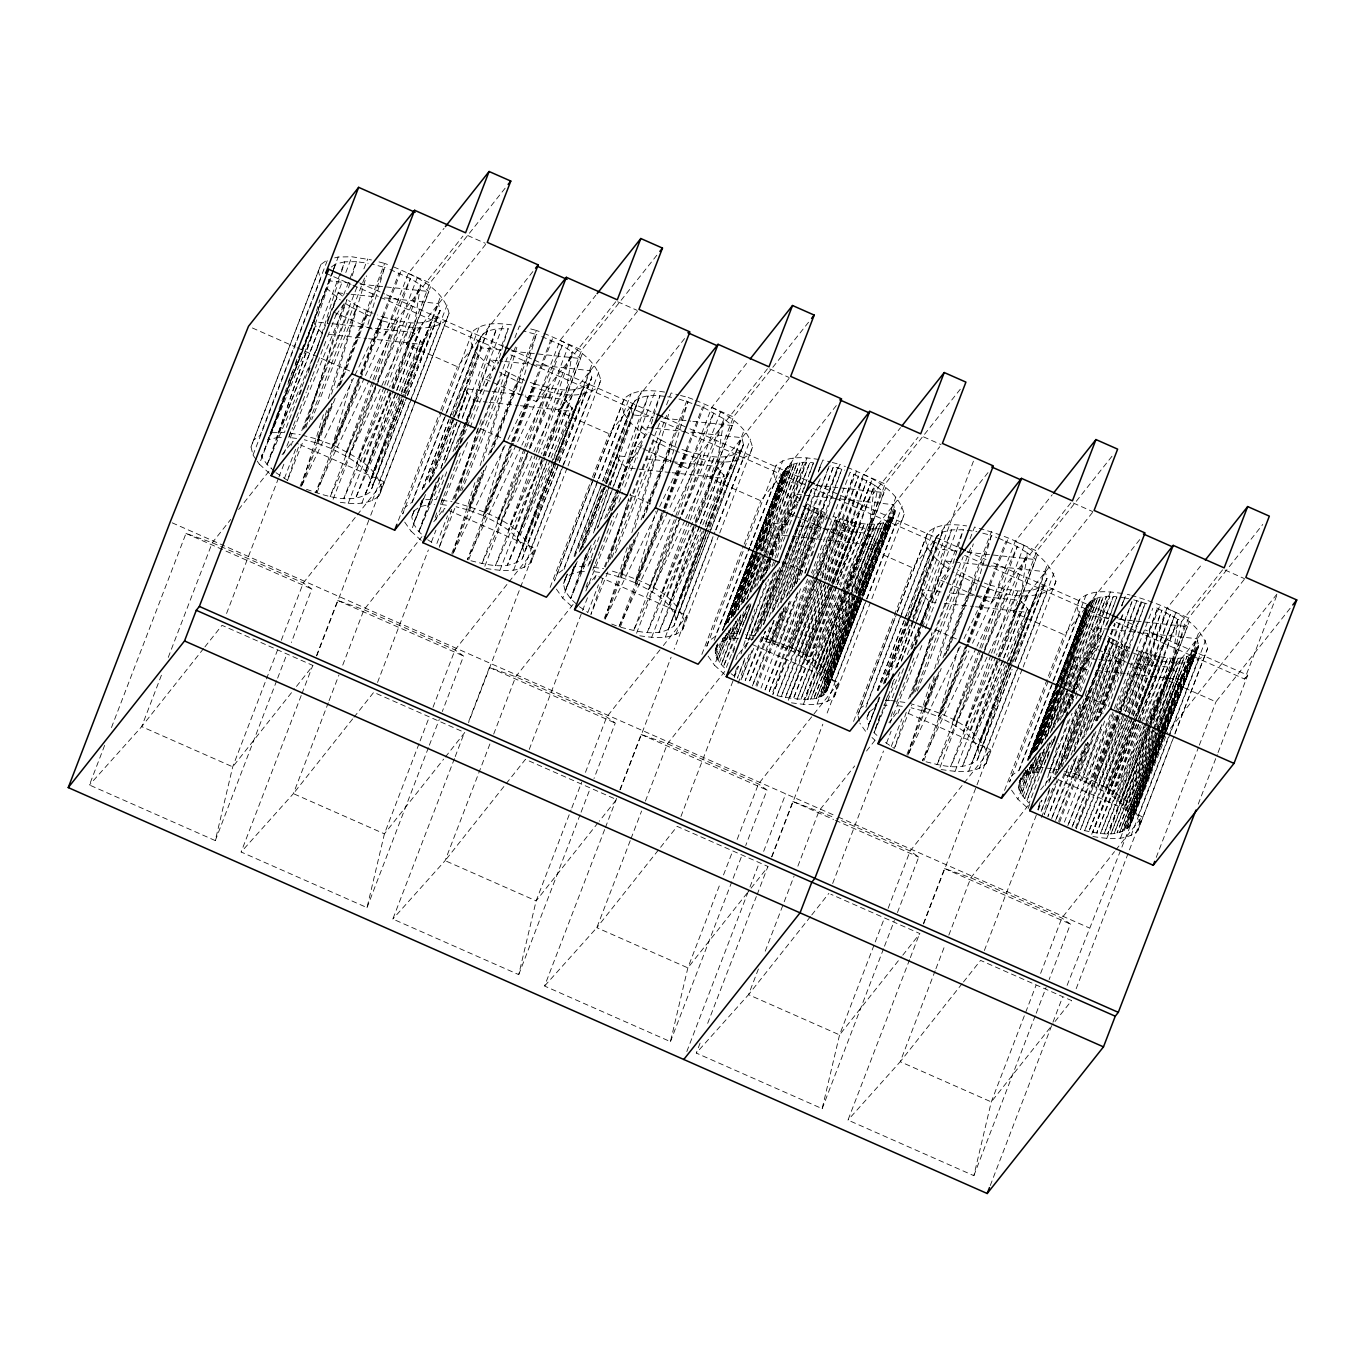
<?xml version="1.0" encoding="UTF-8"?>
<svg xmlns="http://www.w3.org/2000/svg" width="1365" height="1365" viewBox="0 0 1365 1365"><rect width="100%" height="100%" fill="white"/><g stroke="black" fill="none" stroke-linecap="round" stroke-linejoin="round"><path stroke-width="0.75" stroke-dasharray="5 3.75" d="M839.526 498.873L893.631 504.675C900.252 530.849 859.012 524.757 844.338 519.946L777.009 695.689C871.621 715.721 811.731 646.601 761.721 641.226L765.338 631.193M804.992 484.097L784.175 481.862C776.463 464.595 801.596 460.312 813.472 462.871L808.404 476.88M1108.414 618.123L1087.598 615.888C1079.886 598.621 1105.019 594.338 1116.894 596.897L1109.643 616.912M1142.949 632.899L1197.071 638.718L1198.538 646.583L1130.049 825.45C1118.345 838.98 1097.033 833.06 1081.831 830.074M850.685 592.564L819.529 671.119L868.396 533.442L874.538 485.121L850.139 472.256L811.475 572.942M1150.576 727.34L1171.818 667.468L1177.961 619.147L1153.562 606.282M390.015 269.485L410.456 278.579L420.574 284.876L413.254 332.395L393.854 388.735M541.734 336.507L562.175 345.601L572.293 351.897L564.974 399.416L545.556 455.756M678.951 399.041L702.497 406.958L723.996 418.919L716.676 466.421L697.276 522.761M998.685 538.237L1017.317 546.648L1027.436 552.944L1020.116 600.464L1000.716 656.787M847.307 589.185L868.396 533.442L877.985 487.578L874.538 485.121L835.738 583.23M1149.228 727.204L1171.818 667.468L1181.425 621.604L1177.961 619.147L1108.926 793.799C1118.669 800.931 1134.52 811.339 1130.049 825.45L1198.538 646.583L1165.198 733.329M715.601 648.204C713.622 656.531 720.242 663.765 725.702 669.157L751.108 603.961M104.627 745.375L89.425 784.994L215.295 840.601L232.715 766.84L277.487 650.167M301.204 695.519L241.144 852.016L367.014 907.623L384.418 833.844L419.345 742.884M454.443 758.582L392.847 919.037L518.717 974.627L536.138 900.866L571.048 809.906M604.644 829.545L544.567 986.042L670.437 1041.649L687.858 967.87L720.481 882.848M700.074 1043.15L696.287 1053.063L822.157 1108.67L839.56 1034.892L874.487 943.932M909.585 959.629L847.989 1120.085L973.859 1175.675L991.28 1101.913L1036.069 985.24M306.46 489.318C326.184 496.075 351.812 505.391 370.495 491.878L372.611 486.077C368.721 466.455 347.648 457.036 331.61 448.641L351.846 379.419M367.936 324.426L384.606 267.421L371.894 264.059M470.925 560.759C487.237 564.803 507.78 570.451 522.215 558.899L524.314 553.081C520.423 533.476 499.368 524.058 483.329 515.663L504.163 444.393M519.638 391.448L536.308 334.425L523.614 331.081M620.802 627.286C637.643 631.483 658.903 637.83 673.918 625.904L676.033 620.102C672.143 600.481 651.071 591.079 635.032 582.684L655.882 511.414M670.164 462.53L688.028 401.447L643.256 517.915M926.067 761.789C942.379 765.85 962.922 771.498 977.357 759.947L979.473 754.128C975.566 734.524 954.51 725.105 938.472 716.71L959.305 645.44M975.378 590.465L991.451 535.472L978.756 532.111M274.502 471.352L267.182 464.663L261.739 456.865L313.353 321.679L319.82 299.754M326.696 410.473L317.072 443.113L331.61 448.641L363.858 379.078M331.524 394.144L366.468 275.815M429.395 482.135L465.055 388.701L481.436 335.142L487.305 331.03L496.433 328.846L508.189 328.692L497.764 362.988M478.415 477.477L468.775 510.135L483.329 515.663L562.175 345.601L524.723 446.969M483.244 461.165L517.574 344.867M606.145 483.534L616.775 455.705L633.138 402.146C641.977 394.4 654.79 395.031 665.745 396.515M630.135 544.499L620.495 577.139L635.032 582.684L668.185 511.175M634.947 528.187L669.891 409.858M846.249 588.247L868.396 533.442L881.176 490.069L877.985 487.578M908.066 621.553L920.198 589.731L936.578 536.189L942.447 532.077L951.576 529.876L963.332 529.739L952.907 564.035M934.155 676.494L923.917 711.165L938.472 716.71L968.928 651.003M937.772 664.243L973.313 543.884M1118.037 800.555L1171.818 667.468L1184.598 624.095L1181.425 621.604M755.05 547.058L782.606 475.822L768.495 522.727L758.991 548.611M1027.845 760.237L1086.045 609.848L1071.917 656.753L1039.772 744.352M306.152 427.16L343.588 304.054M348.502 287.913L349.73 283.869M352.187 275.798L356.487 261.671L368.14 263.308M458.486 492.151L478.125 427.569M610.189 559.172L628.6 498.635M651.31 423.952L659.909 395.696L623.413 490.462M913.629 693.198L932.039 632.66M323.437 414.687L301.017 487.237L335.108 398.392M328.419 398.563L357.067 305.862L348.638 300.607M452.719 554.258L475.157 481.709M480.139 465.584L508.787 372.884L502.047 368.687M605.07 619.249L627.49 546.7M631.841 532.606L660.506 439.888L650.388 433.592M907.862 755.306L930.299 682.756M934.65 668.645L963.929 573.931L957.189 569.734M731.111 673.73L734.165 675.982L736.673 667.929M741.058 653.801L754.845 609.438M766.755 571.116L778.05 534.824L796.631 496.468L793.73 493.959L837.445 498.652M1040.096 801.955L1037.588 810.025L1041.478 800.214M1045.112 785.813L1058.284 743.464M1069.563 707.172L1073.317 695.075M1073.948 693.062L1081.472 668.85L1100.071 630.511L1097.153 627.985L1109.643 629.333M296.615 438.455L288.817 437.38L290.745 431.323M316.441 350.6L340.875 273.921M341.506 271.908L344.731 261.824L356.487 261.671L349.645 279.433M446.389 505.204L440.537 504.385L442.465 498.344M459.8 443.864L496.433 328.846L462.206 417.69M611.52 510.868L617.953 490.7M618.584 488.67L648.153 395.85L597.188 528.153M782.827 477.75L768.495 522.727L758.616 548.559M914.942 644.894L921.375 624.726M922.023 622.713L951.576 529.876L915.079 624.675M1086.25 611.776L1071.917 656.753L1037.008 748.208M275.969 472.682L287.503 480.395L298.73 446.236M304.685 428.149L346.949 299.566L282.419 456.951M439.223 547.399L451.764 509.23M455.074 499.18L481.487 418.816M602.818 578.248L590.943 614.421L608.125 571.27M608.107 562.175L630.562 493.874M906.258 712.291L894.365 748.447L884.469 741.843M912.195 694.205L932.022 633.923M333.555 270.082L277.044 437.568L267.932 439.837L292.366 371.945M334.237 268.052L335.602 264.025L344.731 261.824L277.044 437.568L282.93 437.465M436.237 482.391L428.747 504.589L419.652 506.842L413.834 511.022L411.735 516.84L413.459 523.887L418.884 531.685L426.221 538.373M441.014 468.263L457.343 419.823M458.026 417.809L487.305 331.03M435.162 517.557L437.21 511.517M460.329 443.062L465.772 426.972M466.455 424.959L474.611 400.798L491.451 376.842M586.592 553.439L580.466 571.594L571.355 573.863L565.554 578.043L563.438 583.845L565.161 590.891L570.604 598.689L577.924 605.378M609.063 486.844L593.4 533.254L609.353 487.442M609.745 484.831L639.025 398.051L606.333 482.988M587.564 582.565L585.517 588.605L596.027 575.45L687.056 615.666L674.156 649.279M612.049 510.083L618.84 489.95M619.522 487.936L642.011 426.938L685.725 431.63M735.871 659.636L737.919 653.596M763.769 577.105L770.56 556.971M771.242 554.958L778.05 534.824L799.822 498.976L796.631 496.468M896.822 667.28L912.485 620.87M913.168 618.857L942.447 532.077L908.237 620.973M890.987 716.591L893.034 710.551M915.471 644.109L920.914 628.002M921.597 625.989L945.45 560.981L989.147 565.656M1068.556 707.104L1072.634 695.024M1073.317 693.011L1081.472 668.85L1103.244 633.002L1100.071 630.511M398.341 393.222L365.445 471.232L393.154 390.748M550.061 460.244L517.164 538.237L544.874 457.753M701.764 527.248L668.867 605.258L696.594 524.774M783.339 479.763L768.495 522.727L730.667 618.618M1005.203 661.291L972.307 739.284L1000.016 658.8M1086.779 613.806L1059.564 688.062M318.745 343.553L267.182 464.663L315.605 325.604L313.353 321.679L329.989 323.471M443.011 475.02L418.884 531.685L436.186 482.016M441.032 468.11L467.325 392.608L465.055 388.701L490.035 391.38M595.55 540.096L570.604 598.689L586.523 552.996M610.036 485.462L619.028 459.63L616.775 455.705L637.591 457.94M876.961 735.394L874.044 732.732L880.954 712.854M896.873 667.161L911.393 625.443M912.093 623.464L922.467 593.656L920.198 589.731L941.014 591.966M384.384 297.826L438.489 303.627L440.042 310.606L422.809 344.492L372.611 486.077L406.702 397.351L370.495 491.878M556.135 463.349L524.314 553.081L558.421 464.356M556.852 461.37L574.529 411.513L591.762 377.61L590.209 370.649L536.087 364.847M706.439 534.363L676.033 620.102L743.481 444.632L741.929 437.67L687.806 431.852M709.271 526.378L726.231 478.535L743.481 444.632L673.918 625.904M991.229 565.895L1045.351 571.696L1046.904 578.658L1029.671 612.561L979.473 754.128L1012.045 669.345M1149.859 729.337L1122.951 805.162L1152.555 730.514M859.558 597.034L827.736 686.168L861.844 597.461M860.274 595.055L877.951 545.539L894.467 506.773M1161.581 735.035L1131.176 820.211L1163.765 735.428M1162.28 733.056L1181.373 679.582L1197.89 640.799M383.94 387.063L356.657 463.196L388.752 389.008M384.657 385.067L420.574 284.876L428.934 291.53L413.254 332.395L389.605 387.063M535.66 454.084L508.36 530.217L540.472 456.029M536.377 452.071L572.293 351.897L580.654 358.551L564.974 399.416L541.308 454.084M552.825 461.762L522.607 546.034L574.529 411.513L564.974 399.416L525.423 395.168M553.542 459.766L572.259 407.589L550.88 458.299M687.38 521.089L660.08 597.239L716.676 466.421L732.374 425.556L723.996 418.919L648.546 589.526L713.878 412.605L669.089 509.247M688.096 519.092L723.996 418.919M704.545 528.784L674.31 613.056L726.231 478.535L716.676 466.421L645.918 458.828M705.261 526.771L723.979 474.611L702.6 525.303M737.8 618.601L721.334 664.567L741.451 613.38M743.533 602.596L759.281 558.626M762.148 550.641L770.747 526.651L768.495 522.727L789.294 524.962M773.733 620.444L765.902 642.284L774.245 620.563M780.149 602.562L829.323 465.533L773.119 611.605M781.497 611.691L770.099 643.495L783.766 607.971M787.196 595.788L833.469 466.591L844.611 470.14M789.26 603.074L774.313 644.86L791 601.419M796.375 583.179L837.649 467.803L789.072 594.15M797.723 592.598L778.511 646.345L801.255 587.121M804.838 572.686L841.83 469.15L799.344 579.698M817.14 577.719L790.762 651.532L818.966 578.555M817.857 575.723L854.2 473.979L815.553 574.665M990.802 655.132L963.502 731.265L995.614 657.077M991.519 653.118L1027.436 552.944L1035.796 559.599L1020.116 600.464L996.45 655.115M1007.967 662.81L977.75 747.082L1009.81 664.004M1008.684 660.814L1027.401 608.636L1024.194 604.576L1020.116 600.464L949.34 592.871M1041.222 752.627L1024.757 798.593L1029.142 803.183L1049.156 751.825M1046.955 736.639L1074.17 660.677L1071.917 656.753L1096.897 659.432M1075.739 758.445L1069.324 776.31L1065.161 775.252L1068.761 765.219M1082.872 738.584L1132.745 599.559L1148.05 604.183M1085.636 743.737L1073.538 777.521L1069.324 776.31L1076.166 758.548M1091.335 727.835L1136.891 600.634L1084.51 736.827M1094.116 733.124L1077.736 778.886L1073.538 777.521L1086.438 743.976M1099.798 717.222L1141.072 601.829L1094.03 724.235M1101.862 724.627L1081.933 780.37L1108.926 793.799L1136.09 720.191M1108.261 706.712L1145.269 603.193L1102.784 713.741M1119.146 715.738L1094.184 785.575L1120.87 716.54M1119.846 713.741L1157.639 608.005L1090.174 783.732M295.232 363.96L297.382 357.971M421.802 500.853L419.652 506.842L422.689 498.942M428.985 480.889L451.969 417.007M452.685 415.011L481.436 335.142L422.195 489.267M574.238 565.878L571.355 573.863L574.409 565.963M579.272 551.904L603.688 484.012M604.405 482.016L633.138 402.146L602.784 481.094M763.393 624.266L811.8 489.933M818.318 471.898L821.201 463.878L818.164 471.778M771.822 613.124L820.177 478.671M821.235 579.698L794.652 653.477L823.01 580.586M821.952 577.702L858.585 475.993L819.717 576.593M879.845 697.498L868.601 724.917L866.877 717.888L868.976 712.069L874.794 707.889L876.228 703.896M883.411 683.933L907.111 618.038M907.827 616.042L936.578 536.189L876.586 692.277M1066.816 758.309L1115.239 623.976M1073.811 751.177L1123.6 612.697M1124.658 713.724L1098.091 787.503L1124.897 718.553M1125.391 711.728L1162.024 610.036L1121.62 714.56M773.58 572.942L749.624 638.974L745.819 638.564L766.175 582.582M799.685 500.887L803.32 490.888M804.036 488.875L805.486 484.882M779.637 567.448L755.016 635.561L811.322 489.54M1076.268 708.964L1053.063 773.017L1049.241 772.59L1068.88 718.604M1106.742 624.914L1108.926 618.908M1058.455 769.587L1087.41 689.462M256.159 459.613L253.003 455.091L251.006 446.918L320.912 264.469L327.651 259.606L260.186 435.333L253.463 440.178M251.006 446.918L320.912 264.469M340.277 502.303C353.313 504.129 368.738 505.152 379.163 495.7L449.068 313.25C442.977 287.486 414.295 275.662 392.13 266.277M416.308 398.955L449.068 313.25M511.5 324.87C498.481 323.044 483.056 322.038 472.631 331.473L470.174 338.213C472.017 352.289 484.268 361.827 495.376 369.198M486.059 568.505C500.836 570.655 518.717 573.522 530.883 562.721L533.323 555.982C523.392 523.017 483.756 510.817 453.845 502.183M543.85 333.282C566.014 342.683 594.696 354.49 600.788 380.255L598.331 386.995C578.351 401.958 550.539 392.625 528.972 385.903M593.263 479.439L554.429 580.944L624.334 398.495C635.919 388.138 652.982 390.339 667.178 392.438M639.758 635.783C653.954 637.882 671.017 640.083 682.585 629.743L685.042 623.003C675.743 591.25 638.001 578.896 609.319 570.195M695.57 400.303C717.734 409.688 746.416 421.512 752.49 447.276L750.05 454.016C728.125 469.816 698.146 458.759 675.061 450.774M706.763 646.276L708.606 641.226L715.328 636.38L749.436 547.536M818.898 459.459C804.702 457.36 787.639 455.159 776.054 465.499L773.597 472.239C775.457 486.315 787.707 495.853 798.798 503.241M762.182 578.385L770.116 556.613M770.833 554.617L778.05 534.824L795.71 511.448M771.993 566.577L809.803 462.616L774.074 555.401M825.211 581.763L798.423 655.507L826.917 582.701M825.927 579.784L862.851 478.142L823.778 578.606M827.48 684.223L859.199 597.051M859.933 595.072L877.951 545.539L894.996 508.787M791.461 702.804C805.657 704.903 822.72 707.104 834.305 696.747L836.762 690.007C827.463 658.271 789.721 645.918 761.039 637.216M847.273 467.325C869.437 476.709 898.119 488.534 904.21 514.298L901.753 521.038C879.828 536.82 849.849 525.764 826.781 517.796M859.37 721.112L857.868 714.987L896.686 613.465M897.266 612.305L927.773 532.521C938.199 523.085 953.623 524.092 966.642 525.917M941.202 769.536C955.978 771.686 973.859 774.569 986.025 763.769L988.465 757.029C978.534 724.064 938.898 711.865 908.988 703.231M970.02 538.868L974.559 527.027C1005.049 535.66 1045.658 547.723 1055.93 581.302L1053.473 588.042C1022.59 607.374 980.667 587.206 952.19 571.372M1122.32 593.485C1108.124 591.386 1091.062 589.185 1079.476 599.542L1077.036 606.282C1078.879 620.358 1091.13 629.896 1102.237 637.267M1065.604 712.411L1072.105 694.597M1072.822 692.618L1081.472 668.85L1099.132 645.474M1076.149 698.607L1078.333 692.618M1079.067 690.622L1113.243 596.642L1070.655 707.207M1128.633 715.806L1101.862 789.533L1128.804 720.669M1129.367 713.81L1166.273 612.168L1125.664 716.591M1130.902 818.249L1161.188 735.053M1161.905 733.056L1181.373 679.582L1198.419 642.813M1092.921 836.557C1107.698 838.707 1125.579 841.591 1137.727 830.79L1172.023 741.127M1174.873 734.046L1207.633 648.324C1198.351 616.571 1160.608 604.234 1131.926 595.515M745.205 620.29L751.057 604.32M759.844 580.364L768.614 556.425M769.348 554.429L802.995 462.616L755.084 587.001M766.209 572.396L806.306 462.53L770.577 555.316M829.016 583.93L802.04 657.606L830.654 584.903M829.749 581.934L866.946 480.378L827.685 580.739M1047.177 758.309L1049.378 752.32M1052.296 744.335L1054.497 738.346M1062.533 716.386L1072.037 690.451M1072.771 688.455L1106.418 596.642L1069.904 691.424M1068.897 708.418L1073.282 696.44M1076.2 688.455L1109.745 596.556L1065.229 711.779M1132.455 717.956L1105.479 791.632L1174.275 616.741L1136.823 718.212M1133.189 715.977L1170.368 614.421L1129.572 718.707M729.029 630.221L718.058 660.08L730.463 628.685M734.882 614.301L756.074 556.562L734.165 613.858M747.047 606.435L735.308 638.342L726.607 639.656L720.157 642.454M753.651 588.486L799.873 462.871L749.675 593.195M1033.186 762.267L1021.498 794.106L1024.757 798.593L1044.106 749.385M1036.223 756.824L1021.498 794.106C1012.062 782.145 1026.855 770.781 1038.731 772.368L1049.736 742.458M1057.073 722.529L1069.546 688.625M1070.279 686.629L1103.295 596.897L1066.782 691.68M372.27 381.944L345.106 455.5L376.842 383.77M373.003 379.965L410.456 278.579L364.762 377.149M523.989 448.966L496.826 522.522L528.562 450.774M741.007 614.711L732.186 638.615L741.297 614.915M746.894 598.774L763.103 554.941M763.837 552.944L796.955 463.298L762.728 552.16M979.132 650.013L951.968 723.569L983.704 651.822M979.865 648.017L1017.317 546.648L972.511 643.273M1044.447 748.737L1035.608 772.641L1044.737 748.941M1050.333 732.8L1065.058 692.959M1067.993 684.991L1100.395 597.324L1046.392 737.544M735.923 621.143L729.268 639.059L736.11 621.28M742.577 603.228L761.039 553.456M761.772 551.46L794.276 463.878L760.817 550.778M743.908 611.605L723.382 666.854L749.487 603.791M751.228 591.881L765.151 554.378M765.884 552.415L773.955 530.712L770.747 526.651L761.448 550.197M836.83 586.472L808.745 661.991L868.396 533.442L884.076 492.577L881.176 490.069M837.581 584.476L874.538 485.121M1040.096 753.173L1032.708 773.085L1040.301 753.343M1045.266 739.25L1064.461 687.482M1065.212 685.503L1097.716 597.904L1062.738 688.762M1048.064 743.669L1026.804 800.88L1052.108 739.796M1053.934 727.869L1077.377 664.738L1074.17 660.677L1064.888 684.223M1138.785 724.474L1112.168 796.017L1144.228 726.948M1139.519 722.495L1177.961 619.147M731.06 627.729L726.607 639.656L731.162 627.815M737.731 609.831L759.23 552.143M759.964 550.163L791.854 464.629L759.162 549.566M744.812 658.339L737.407 678.2L745.222 658.613M751.484 640.458L778.118 568.966M855.787 594.952L824.835 677.893L857.339 596.897M856.52 592.973L875.682 541.615L868.396 533.442L822.6 528.528M826.917 682.176L858.721 597.034M859.455 595.055L877.951 545.539L895.201 510.715L862.578 596.386M1034.482 761.755L1030.029 773.699L1036.12 757.882M1041.154 743.857L1062.652 686.168M1063.403 684.189L1095.276 598.655L1061.066 687.55M1049.719 788.407L1040.847 812.243L1050.214 788.731M1054.906 774.501L1082.291 700.996M1159.226 728.978L1128.275 811.919L1181.373 679.582L1198.624 644.741L1131.107 822.054L1164.447 735.308M1159.96 726.999L1179.121 675.658L1171.818 667.468L1132.285 663.236M1130.339 816.219L1160.659 735.018M1161.41 733.039L1181.373 679.582L1179.121 675.658L1156.496 730.736M733.124 616.588L757.677 550.999M758.428 549.02L789.687 465.55L757.763 548.508M751.996 650.61L740.854 680.367L755.016 645.133M760.168 628.804L806.971 503.821L827.668 514.281L825.398 520.219M1038.782 744.659L1093.109 599.576L1059.667 686.493M1056.92 780.678L1044.293 814.41L1058.455 779.159M1062.124 766.789L1110.393 637.847L1107.936 636.261M1155.251 726.726L1125.016 807.449L1155.694 732.698M1156.001 724.747L1175.913 671.597L1153.323 728.552M723.535 637.387L722.034 641.362L723.552 637.404M730.992 617.526L787.793 466.608L755.869 549.583M719.56 662.315L734.609 622.406M741.383 604.456L760.953 552.586M761.721 550.59L770.747 526.651M761.636 636.909L745.222 680.487L765.065 631.62M769.092 617.099L810.878 506.159L763.666 623.6M1034.431 751.569L1057.585 690.007M1060.588 682.056L1091.215 600.634L1058.54 685.588M1022.982 796.341L1038.031 756.432M1044.822 738.482L1074.17 660.677M1064.325 772.914L1047.91 816.509L1066.918 769.57M1071.03 755.084L1114.301 640.185L1110.393 637.847L1055.691 775.013M726.095 623.856L753.975 550.47M754.726 548.491L784.858 469.168L754.487 548.218M727.664 622.611L753.173 555.128M756.176 547.194L786.172 467.82L755.783 546.853M769.979 627.115L748.993 682.517L773.767 621.945M777.487 607.34L814.956 508.394L773.784 610.104M817.191 668.833L846.556 591.182M1029.534 757.882L1057.397 684.513M1058.148 682.517L1088.28 603.193L1056.391 686.203M1031.838 754.64L1089.611 601.846L1029.585 757.95M1051.681 818.539L1074.17 759.179M1080.909 741.366L1118.396 642.42L1114.301 640.185L1065.536 761.551M1120.631 802.859L1148.477 729.2M422.553 500.017L413.459 523.887L425.505 494.488M574.273 567.038L565.161 590.891L577.224 561.51M581.098 549.139L605.395 485.531M724.832 625.238L783.834 470.652L754.231 547.74M716.881 657.913L725.992 634.06M732.817 616.161L755.579 556.528M780.029 613.312L752.149 686.441L784.261 608.295M786.052 597.495L819.222 510.544L781.736 602.409M827.685 688.028L861.827 598.382M868.601 724.917L879.214 697.088M884.537 683.183L907.298 623.532M1057.005 683.95L1028.255 759.264L1055.623 688.182M1057.756 681.971L1087.257 604.678L1028.05 758.855L1056.92 683.541M1020.303 791.939L1029.415 768.086M1055.572 820.467L1082.701 749.317M1090.243 729.558L1122.644 644.57L1118.396 642.42L1075.62 748.054M267.182 464.663L318.813 329.665L315.605 325.604L261.739 456.865L260.869 453.334M360.224 376.262L315.554 492.782L369.233 380.084M360.974 374.3L382.934 317.021C400.286 321.372 422.092 328.351 437.807 316.322L440.042 310.606L407.555 395.219M374.01 382.081L330.159 496.621L411.053 322.771L343.809 498.515L392.42 390.271M374.761 380.118L397.454 320.86L370.154 378.173M401.702 399.365L364.694 496.058L405.678 395.321M404.74 391.465L431.937 320.417L355.583 498.327L422.809 322.618L393.291 388.342M414.005 510.902L411.735 516.84L414.158 511.005M422.331 489.148L448.863 419.959M449.631 417.98L479.183 340.858L480.753 347.836L501.552 350.054M418.884 531.685L439.393 478.074M446.236 460.21L461.421 420.505M462.172 418.509L470.533 396.669L467.325 392.608L457.667 416.12M511.926 443.284L467.274 559.786L520.952 447.089M512.694 441.304L534.636 384.043C551.989 388.394 573.795 395.372 589.526 383.343L591.762 377.61L559.275 462.24M525.73 449.102L481.862 563.643L533.101 453.538M526.481 447.123L549.157 387.882L521.857 445.178M537.827 454.954L495.512 565.519L544.14 457.292M538.578 452.975L562.755 389.793L534.005 451.61M545.812 464.663L507.302 565.332L583.64 387.438L555.692 460.449M548.832 456.763L574.511 389.639L545.01 455.364M554.941 462.428L516.397 563.08L554.975 468.263M522.215 558.899L558.507 464.305M566.475 575.945L563.438 583.845L567.482 574.136M574.051 556.169L602.101 483.005L573.914 556.272M602.852 481.043L630.903 407.879L632.456 414.841L653.272 417.076M570.604 598.689L591.113 545.096M597.938 527.214L613.124 487.51M613.892 485.531L622.235 463.69L619.028 459.63L582.855 547.792M611.708 624.044L618.976 626.808L663.646 510.305M664.397 508.326L686.356 451.064C703.709 455.415 725.515 462.377 741.246 450.348L743.481 444.632M689.547 521.959L647.232 632.541L695.843 524.296M690.298 519.997L714.475 456.814L685.708 518.615M699.801 525.747L659.005 632.353L703.487 528.733M700.552 523.768L726.231 456.661L696.713 522.368M723.877 626.757L753.497 549.515L722.426 630.408L753.719 549.225M754.248 547.536L783.118 472.256M753.889 549.122L722.802 630.186L754.282 549.037M754.657 547.143L782.708 473.996L754.487 547.229M717.444 645.867L715.175 651.805L717.598 645.935M725.771 624.129L752.303 554.924M755.323 547.007L782.606 475.822M761.005 688.045L798.133 591.301M804.941 573.522L807.227 567.601M811.765 555.76L814.035 549.822M818.591 537.981L820.86 532.06M807.568 579.084L764.4 691.628L811.851 576.115M811.748 580.569L768.597 693.13L840.158 518.734L844.338 519.946L821.03 576.815M812.499 578.589L835.977 517.386L840.158 518.734L818.215 575.996M817.464 577.975L772.812 694.478L820.229 578.777M825.04 582.224L781.172 696.764L827.719 582.821M825.808 580.244L848.501 521.003L824.392 579.886M829.152 583.128L785.302 697.669L830.961 585.585M829.903 581.149L852.596 521.908L828.521 580.842M836.353 586.438L793.27 698.999L836.387 592.615M837.103 584.459L860.53 523.256L835.738 584.271M839.407 588.827L797.092 699.409L841.71 588.997M840.158 586.865L864.335 523.665L839.577 584.749M845.822 591.147L804.275 699.733L874.829 523.921L807.602 699.631L850.276 592.871M846.573 589.168L871.501 524.006L800.76 699.665L868.004 523.921L842.512 587.018M853.671 594.304L813.625 698.931L883.53 522.659L856.333 593.707M854.422 592.342L880.852 523.239L810.725 699.358L877.951 523.665L851.077 590.891M855.582 595.686L816.304 698.317L854.644 601.197M857.254 596.897L818.727 697.549L888.12 521.003L820.877 696.611L859.728 597.358M859.029 600.822L822.754 695.536L891.635 518.717L862.151 595.652M859.779 598.86L890.014 519.929L860.496 595.379M861.383 597.631L824.341 694.29L859.796 602.852M861.946 598.245L825.637 692.925L862.492 597.443M862.697 596.266L892.949 517.369L862.885 594.901M862.356 598.177L826.627 691.407L862.578 597.87M863.107 596.181L895.099 512.54L863.345 595.874M869.147 711.95L866.877 717.888L869.3 712.052M877.49 690.195L904.005 620.99M904.773 619.028L934.325 541.905L935.895 548.866L956.711 551.102M875.562 728.756L894.536 679.122M901.378 661.257L925.675 597.716L922.467 593.656L912.81 617.168M967.068 644.331L922.416 760.834L976.094 648.136M967.836 642.352L989.779 585.09C1007.131 589.441 1028.937 596.42 1044.669 584.391L1046.904 578.658L1015.168 661.308M980.872 650.15L937.004 764.673L1017.898 590.84L993.72 654.023M981.623 648.17L1004.299 588.929L976.999 646.225M992.969 656.002L950.654 766.567L999.282 658.339M1003.224 659.773L962.444 766.379L1038.782 588.486L1010.834 661.496M1003.975 657.811L1029.654 590.687L1000.153 656.394M1010.083 663.475L971.539 764.11L1012.523 663.39M977.357 759.947L1012.13 669.294M1057.687 681.562L1086.54 606.299M1027.743 760.254L1086.13 608.022L1028.169 758.479M1021.634 777.931L1018.597 785.831L1024.245 772.146M1028.442 760.134L1086.045 609.848M1064.427 822.071L1101.555 725.327M1120.494 675.965L1122.764 670.044M1127.319 658.186L1129.589 652.265M1067.822 825.671L1110.991 713.11M1072.02 827.156L1115.171 714.595M1115.939 712.632L1139.4 651.412C1157.23 655.968 1184.837 666.035 1198.129 648.307M1122.798 719.133L1080.432 829.732L1151.924 655.029L1127.712 718.229M1125.835 711.233L1147.777 653.971L1124.453 710.841M1126.961 720.208L1084.612 830.79L1131.141 716.847M1134.332 723.842L1092.768 832.445L1138.359 720.259M1135.1 721.863L1160.045 656.702L1136.004 715.687M1138.274 724.423L1096.709 833.025L1167.757 657.708L1142.078 724.832M1139.024 722.443L1163.97 657.282L1139.161 718.297M1141.328 726.811L1100.514 833.435L1145.133 723.023M1146.498 723.109L1104.2 833.691L1147.914 725.139M1147.248 721.147L1171.426 657.964L1145.935 721.061M1149.245 725.173L1107.698 833.759L1151.309 725.122M1150.013 723.194L1174.924 658.049L1148.699 723.177M1150.303 731.009L1111.025 833.657L1153.715 726.897M1153.323 723.109L1178.251 657.964L1152.094 723.143M1153.425 730.736L1114.164 833.401L1155.916 728.518M1154.193 728.774L1181.373 657.708L1154.5 724.917M1155.575 732.288L1117.065 832.957L1158.68 727.989M1156.343 730.309L1184.274 657.282L1156.701 726.538M1157.503 733.67L1119.727 832.343L1189.393 655.934L1122.149 831.575L1161.922 730.412M1158.254 731.691L1186.953 656.684L1159.465 726.009M1160.574 735.923L1124.299 830.654L1163.151 731.384M1163.594 728.04L1191.56 655.029L1162.707 728.415M1163.304 735.616L1127.763 828.333L1196.388 651.395L1164.618 734.251M1164.055 733.636L1195.057 652.743L1164.874 730.224M1163.867 736.213L1129.06 826.951L1165.915 731.469M111.469 727.562L185.998 533.425L212.275 542.724L303.303 582.94L311.868 589.015L291.342 642.505M161.411 675.214L141.687 726.624L89.425 784.994M168.253 657.418L212.275 542.724L230.702 519.485M253.003 455.091L320.451 279.364L318.454 271.191M267.932 439.837L331.797 273.904M332.548 271.925L335.602 264.025L329.716 268.12M332.906 270.816L270.748 432.705L284.415 432.483L342.769 280.456M333.657 268.837L338.213 256.995L351.863 256.774L371.468 259.947M269.519 473.45L259.316 464.134L326.764 288.424L340.312 299.959M345.806 272.556L351.863 256.774M328.88 318.216L338.588 292.912L348.996 294.038M299.822 394.468L302.109 388.547M308.166 372.747L310.435 366.827M327.122 323.386L329.392 317.465M333.179 307.603L336.967 297.724M288.817 437.38L292.622 427.501M293.373 425.539L306.306 391.977M307.057 389.998L311.63 378.156M312.38 376.177L316.953 364.336M317.704 362.356L326.832 338.674M327.583 336.694L330.637 328.794M331.388 326.815L336.711 312.995M343.553 295.232L348.877 281.412M226.573 613.448L278.187 478.996M278.938 477.016L284.244 463.179M291.086 445.382L292.605 441.424L298.406 443.983M301.767 430.726L357.101 286.599M363.909 268.837L367.714 258.958M284.415 478.432L295.778 448.812M303.371 429.071L350.344 306.664L341.984 301.068M309.309 421.495L364.762 277.402M302.143 435.179L317.192 439.138L330.074 405.576M336.899 387.814L384.64 263.411L390.271 265.561M300.078 486.384L331.917 403.46M338.725 385.681L366.008 314.598L350.344 306.664M332.241 403.631L317.072 443.113L304.293 439.752M339.066 385.868L384.606 267.421L388.223 268.803M340.414 384.572L368.465 311.51L357.067 305.862L311.732 419.601M331.61 448.641L359.66 375.597M360.411 373.618L399.058 272.932M381.62 488.977C377.098 466.216 352.665 455.296 334.067 445.57L360.582 376.467M361.35 374.488L401.515 269.843M316.953 492.799L382.882 321.031C403.033 326.03 428.508 334.237 446.611 319.99M367.816 327.173L384.794 334.664L408.323 273.375L444.069 228.279M349.713 453.504L417.178 277.795M333.128 499.232L399.826 325.484M281.292 640.287L303.303 582.94L355.975 516.516M215.295 840.601L276.89 680.145M277.641 678.166L286.769 654.398M532.879 271.55L457.394 366.741L406.463 344.236L429.992 282.947L505.477 187.756M363.107 462.445L391.141 389.383M391.909 387.421L430.555 286.718M348.212 503.395L391.397 390.868M392.165 388.888L415.66 327.685M365.445 471.232L395.969 391.994M396.737 389.998L417.349 336.524L413.254 332.395L332.07 323.693M373.31 471.744L402.863 394.741M403.613 392.779L440.759 296.034M361.862 503.173L403.545 394.587M404.313 392.608L438.489 303.627M407.47 395.372L440.042 310.606M379.624 480.804L447.072 305.078M372.423 500.563L439.888 324.836M301.972 693.539L312.619 665.813M316.424 655.9L337.701 600.429L363.977 609.745L455.006 649.962L463.588 656.036L442.294 711.506M316.834 655.644L369.966 517.233M370.734 515.253L383.633 481.64L300.351 444.854M379.163 495.7L415.54 400.935M328.317 702.685L293.39 793.645L241.144 852.016M329.067 700.706L338.929 674.993M342.734 665.113L363.977 609.745L421.922 536.667M398.426 520.355L440.008 412.042M440.759 410.063L457.394 366.741M441.543 412.418L402.726 513.94L405.166 507.2L411.906 502.354L479.354 326.627M442.124 411.274L472.631 331.473M412.298 502.354L472.171 346.386M429.293 481.947L489.916 324M421.222 540.455L411.036 531.156L423.918 497.594M430.743 479.815L478.484 355.429M439.393 476.931L428.747 504.589L434.633 504.487M444.717 463.11L459.169 425.59M446.747 471.863L436.135 499.505L422.468 499.726M455.074 450.143L465.687 422.502M466.455 420.522L503.583 323.778M456.848 447.669L490.308 359.933L502.798 361.264M461.387 442.209L466.676 428.422M467.427 426.46L485.565 379.18L498.822 362.493M440.537 504.385L449.648 480.702M450.416 478.723L454.972 466.881M455.739 464.902L460.295 453.061M470.174 427.399L508.189 328.692M377.525 682.449L428.371 549.958M431.408 542.059L435.964 530.183M442.789 512.387L444.307 508.445L535.336 548.645L468.553 722.648M452.719 499.726L507.302 357.562M514.878 337.82L519.417 325.979L523.187 326.969M436.885 543.475L447.498 515.833M454.323 498.054L502.064 373.669L497.048 370.325M460.261 490.496L515.714 346.386M468.895 506.159L481.777 472.597M488.602 454.818L536.36 330.432L541.973 332.582M451.798 553.388L483.62 470.464M490.445 452.702L517.727 381.62L502.064 373.669M483.961 470.652L468.775 510.135L456.012 506.756M490.786 452.873L536.308 334.425L539.926 335.807M453.487 552.279L486.827 465.414M493.652 447.635L520.184 378.532L508.787 372.884L461.882 490.53M483.329 515.663L550.778 339.936M485.769 512.575L512.302 443.471M513.052 441.492L553.217 336.865M468.673 559.821L513.376 443.335M514.144 441.356L534.602 388.035M493.123 382.524L536.496 401.685L560.042 340.38L595.788 295.301M501.433 520.526L568.881 344.799M484.831 566.253L527.282 455.688M530.32 447.788L551.528 392.506M420.096 740.905L429.207 717.188M432.995 707.292L455.006 649.962L507.695 583.52M367.014 907.623L428.61 747.167M429.361 745.188L439.257 719.423M684.599 338.554L609.114 433.763L558.183 411.257L581.712 349.969L657.196 254.76M514.827 529.449L582.275 353.74M499.914 570.416L567.379 394.69M517.164 538.237L547.689 458.998M548.457 457.019L569.051 403.528M525.013 538.765L554.582 461.762M555.333 459.783L592.478 363.039M513.581 570.195L590.209 370.649M559.172 462.394L591.762 377.61M531.326 547.809L598.791 372.099M524.143 567.567L562.789 466.881M563.557 464.902L591.591 391.857M455.21 756.602L464.322 732.817M468.895 720.942L489.421 667.451L515.697 676.767L606.725 716.966L615.291 723.058L593.997 778.511M530.883 562.721L567.431 467.137M568.011 465.977L600.788 380.255M489.899 743.993L445.109 860.65L392.847 919.037M493.686 734.097L515.697 676.767L573.641 603.688M550.146 587.377L591.728 479.047M592.478 477.085L609.114 433.763M594.031 477.46L624.334 398.495M597.734 480.514L563.626 569.359L556.886 574.204M598.484 478.535L631.074 393.649M564.018 569.376L598.109 480.531M598.877 478.552L623.89 413.407L621.894 405.234M565.554 578.043L567.072 574.085M580.483 550.163L605.565 484.967M580.995 548.969L605.258 485.786M606.009 483.807L641.635 391.021M571.491 606.145L562.738 598.177L577.139 560.657M582.446 546.836L605.941 485.633M606.708 483.654L630.203 422.45L623.89 413.407M589.595 547.911L580.466 571.594L584.391 571.543M599.218 536.906L587.837 566.509L574.187 566.748M606.794 517.164L617.407 489.523M618.157 487.544L655.302 390.8M589.612 564.035L591.898 558.114M609.319 512.711L616.144 494.932M619.181 487.032L640.39 431.75L630.203 422.45M613.858 507.251L618.379 495.444M619.147 493.465L637.284 446.201L647.88 432.841M594.526 565.485L592.239 571.406L600.054 572.481M595.277 563.506L599.849 551.665M600.6 549.686L613.533 516.124M618.857 502.303L622.662 492.441M529.228 749.453L587.684 597.205M594.509 579.408L596.027 575.45M604.439 566.731L659.773 422.604M666.581 404.842L671.136 392.983L678.661 394.963M587.837 612.458L598.45 584.817M605.275 567.055L653.784 440.69L648.767 437.346M611.981 557.5L666.666 415.37M620.614 573.163L633.496 539.602M641.072 519.86L688.062 397.454L693.693 399.587M604.268 618.43L635.339 537.486M642.915 517.745L669.447 448.641L653.784 440.69M635.663 537.656L620.495 577.139L605.889 573.3M638.547 532.418L605.19 619.3L658.749 508.428M646.123 512.677L671.887 445.553L660.506 439.888L615.171 553.627M635.032 582.684L663.083 509.623M663.834 507.661L702.497 406.958M637.489 579.596L664.021 510.493M664.772 508.514L704.937 403.869M620.375 626.825L665.096 510.339M665.847 508.36L686.322 455.057M642.949 448.71L688.216 468.707L711.745 407.401L748.822 360.633M653.153 587.547L680.435 516.465M681.186 514.486L720.601 411.821M636.551 633.258L679.002 522.693M682.022 514.81L703.248 459.527M571.816 807.926L581.678 782.213M585.466 772.334L606.725 716.966L662.042 647.215M518.717 974.627L580.313 814.171M581.081 812.192L590.209 788.424M836.318 405.576L760.817 500.767L709.885 478.279L733.414 416.973L808.916 321.782M666.529 596.471L694.58 523.426M695.331 521.447L733.995 420.744M651.634 637.438L719.082 461.711M668.867 605.258L699.392 526.02M700.16 524.041L720.771 470.55M676.733 605.787L706.285 528.784M707.053 526.805L744.181 430.06M665.301 637.216L706.985 528.613M707.735 526.651L741.929 437.67M683.046 614.83L714.885 531.906M715.635 529.927L750.494 439.103M675.863 634.589L712.991 537.844M716.028 529.944L743.311 458.862M605.395 827.565L616.809 797.86M619.846 789.925L641.14 734.472L667.417 743.771L758.445 783.988L767.011 790.062L745.717 845.532M620.256 789.67L671.119 657.179M682.585 629.743L718.963 534.961M719.73 532.998L752.49 447.276M630.221 840.669L596.829 927.671L544.567 986.042M630.971 838.69L641.601 810.998M645.406 801.119L667.417 743.771L725.361 670.71M701.866 654.381L743.43 546.068M744.198 544.106L760.817 500.767M706.899 645.986L776.054 465.499M750.204 545.556L782.793 460.653M714.202 640.339L749.829 547.553M750.596 545.573L775.593 480.412M724.866 625.289L753.719 550.197M726.163 623.924L752.746 554.753M727.75 622.696L755.118 551.562M731.162 617.663L756.995 550.487M732.715 615.99L757.729 550.829M758.479 548.849L793.355 458.026M724.661 674.498L714.458 665.182L725.822 635.561M759.179 548.696L781.906 489.472M734.063 614.745L758.394 551.545M738.004 610.036L760.066 552.757M743.72 601.538L761.977 554.139M748.225 604.78L735.308 638.342L738.636 638.24M750.921 603.91L739.557 633.531L725.89 633.752M760.015 580.227L767.608 560.486M768.359 558.507L807.005 457.804M732.988 652.777L735.274 646.856M761.448 579.016L769.809 557.295M765.56 574.273L789.004 513.223L798.269 501.518M768.751 569.222L771.037 563.301M745.819 638.564L768.614 579.34M773.938 565.519L776.224 559.599M776.975 557.62L813.472 462.871M680.947 816.475L738.636 666.205M746.228 646.43L747.747 642.471L838.775 682.671L825.876 716.301M775.474 571.867L749.624 638.974L753.565 639.571M811.475 489.625L755.391 635.732L745.495 634.35M818.3 471.846L822.856 460.005L830.381 461.984M738.038 683.421L750.17 651.839M757.746 632.08L805.504 507.695L800.47 504.35M763.683 624.522L819.136 480.412M761.721 641.226L765.526 631.347M781.087 602.801L833.469 466.591L830.705 465.892M772.334 640.185L785.216 606.623M791.273 590.823L839.782 464.458L845.413 466.608M755.971 685.452L786.291 606.47M793.867 586.728L821.15 515.646L805.504 507.695M756.91 686.305L789.499 601.419M796.324 583.64L823.607 512.558L792.297 588.759M782.657 647.966L808.438 580.842M786.752 649.689L814.803 576.644M789.209 646.601L856.657 470.891M772.846 691.867L838.025 522.078M822.958 528.221L839.936 535.711L863.465 474.423L900.542 427.654M804.855 654.552L831.387 585.448M832.155 583.486L872.32 478.842M788.27 700.279L854.968 526.532M723.518 874.948L732.63 851.214M737.185 839.356L758.445 783.988L838.775 682.671M670.437 1041.649L741.912 855.446M988.021 472.597L912.537 567.789L861.605 545.283L885.134 483.995L960.619 388.803M818.249 663.492L846.3 590.431M847.051 588.469L885.697 487.766M803.354 704.442L845.037 595.857M848.057 587.957L870.802 528.733M828.453 672.791L895.901 497.082M817.004 704.221L857.937 597.614M858.687 595.635L893.631 504.675M686.817 1051.545L749.214 888.99M749.982 887.011L759.111 863.226M763.666 851.333L785.745 793.85M862.612 595.481L895.201 510.715M827.309 689.786L860.632 603.006M863.653 595.123L894.689 514.281M834.766 681.835L865.837 600.89M866.587 598.911L902.214 506.125M827.565 701.593L866.229 600.907M866.98 598.928L895.03 525.883M707.684 1023.341L756.346 896.566M757.114 894.587L767.761 866.86M771.566 856.947L792.86 801.477L834.629 817.635M771.976 856.691L822.839 724.201M834.305 696.747L904.21 514.298M758.411 968.979L748.532 994.676L696.287 1053.063M765.236 951.183L783.459 903.732M784.21 901.753L794.072 876.04M797.877 866.161L819.119 810.793L854.678 765.953M853.569 721.403L912.537 567.789M897.453 611.503L927.773 532.521M857.868 714.987L896.515 614.284M934.496 527.675L867.048 703.402L860.308 708.247M865.922 707.36L927.313 547.433L925.316 539.26M874.794 707.889L876.313 703.948M884.674 682.21L907.486 622.952M884.435 682.995L945.058 525.047M878.292 700.603L866.178 732.203L859.865 723.16M885.117 682.841L909.38 619.659M910.131 617.68L933.626 556.476L927.313 547.433M973.433 461.182L914.601 618.533M895.577 668.116L913.85 620.512M887.694 695.758L883.889 705.637L889.775 705.534M892.266 683.916L893.785 679.958M901.378 660.216L914.311 626.637M885.424 700.637L891.277 700.552L904.159 666.99M910.984 649.211L920.829 623.549M921.597 621.57L958.725 524.825M911.991 648.716L943.829 565.793L933.626 556.476M915.761 645.218L921.819 629.47M922.569 627.49L940.707 580.227L952.634 565.195M913.919 658.049L895.679 705.432L903.476 706.524M925.316 628.446L963.332 529.739M832.667 883.496L883.513 751.006M886.55 743.106L891.106 731.231M897.948 713.434L899.45 709.476L888.922 722.768M908.629 698.795L963.195 556.63M891.277 746.484L901.89 718.843M910.216 697.123L957.206 574.716M915.403 691.543L970.856 547.433M924.037 707.207L936.168 675.607M942.993 657.845L991.502 531.48M906.94 754.436L938.011 673.491M944.836 655.712L972.87 582.667M939.103 671.682L923.917 711.165L911.155 707.804M945.928 653.92L991.451 535.472L996.877 537.537M908.629 753.326L941.219 668.423M948.044 650.661L975.327 579.579L963.929 573.931L917.024 691.577M938.472 716.71L966.505 643.666M967.273 641.687L1005.92 540.984M940.912 713.622L967.444 644.519M968.195 642.54L1008.36 537.895M923.815 760.868L968.519 644.365M969.287 642.403L989.744 589.083M976.555 596.061L991.638 602.733L1015.185 541.427L1052.261 494.676M956.575 721.573L1024.023 545.846M939.99 767.301L1006.67 593.553M875.238 941.952L884.349 918.236M888.137 908.339L910.148 850.992L962.837 784.568M822.157 1108.67L883.752 948.214M884.503 946.218L894.399 920.471M897.436 912.554L918.73 857.083L910.148 850.992L836.557 818.488M1139.741 539.602L1064.256 634.793L1013.325 612.305L1036.854 550.999L1112.339 455.808M969.969 730.497L1037.417 554.787M955.056 771.464L998.259 658.92M999.026 656.94L1022.521 595.737M972.307 739.284L1002.831 660.046M1003.599 658.067L1024.194 604.576M980.155 739.813L1009.725 662.81M1010.475 660.831L1047.62 564.086M968.723 771.242L1045.351 571.696M1015.082 661.462L1046.904 578.658M986.468 748.856L1053.934 573.129M979.285 768.614L1046.733 592.888M910.353 957.633L919.464 933.865M923.269 923.968L944.563 868.498L970.839 877.797L1061.868 918.014L1070.433 924.105L1049.139 979.558M923.696 923.696L990.478 749.692L905.268 712.052M986.025 763.769L1022.573 668.185M1023.153 667.024L1055.93 581.302M935.162 970.737L900.252 1061.697L847.989 1120.085M935.929 968.758L945.041 945.041M948.829 935.144L970.839 877.797L1028.783 804.736M1004.538 790.386L1064.256 634.793M1079.476 599.542L1009.571 781.991L1012.028 775.252L1018.768 770.406L1086.216 594.696M1019.16 770.423L1079.033 614.438M1032.708 752.763L1057.79 687.568M1034.585 751.688L1058.916 688.472M1036.137 750.016L1096.777 592.069M1026.634 807.193L1017.88 799.207L1031.53 763.683M1036.837 749.863L1085.346 623.498M1039.021 744.829L1060.315 689.53M1041.444 744.062L1061.97 690.741M1051.579 731.179L1066.031 693.659M1038.731 772.368L1050.146 742.765M1058.506 721.044L1069.153 693.386M1029.329 767.778L1042.979 767.557L1055.111 735.974M1064.205 712.274L1071.03 694.512M1110.445 591.847L1071.781 692.533L1081.472 668.85L1077.377 664.738L1051.835 729.695M1028.084 808.524L1030.353 802.603M1053.848 741.4L1056.135 735.462M1069 708.298L1073.521 696.474M1076.558 688.608L1092.427 647.249L1101.691 635.561M1049.241 772.59L1072.054 713.366M1080.415 691.663L1116.894 596.897M984.37 950.501L1037.502 812.09M1038.27 810.11L1042.058 800.231M1048.9 782.435L1051.169 776.497L1056.988 779.074M1079.664 703.913L1053.063 773.017L1057.005 773.597L1114.744 623.566L1058.831 769.758L1042.979 767.557M1121.586 605.804L1124.624 597.904L1128.65 598.655M1041.478 817.447L1054.36 783.885M1060.417 768.086L1108.926 641.738L1103.91 638.376M1067.123 758.548L1123.327 612.476M1065.161 775.252L1068.949 765.373M1074.272 751.569L1131.995 601.538M1064.461 771.242L1075.756 774.211L1087.888 742.628M1096.214 720.908L1143.205 598.501M1058.643 821.457L1089.731 740.495M1097.306 720.754L1124.589 649.689L1108.926 641.738M1059.581 822.31L1092.921 735.445M1100.514 715.704L1127.029 646.601L1122.644 644.57L1085.96 734.489M1095.941 731.504L1077.736 778.886L1081.933 780.37L1105.445 719.167M1086.096 781.991L1152.811 608.261M1140.185 824.05C1135.663 801.289 1111.229 790.369 1092.631 780.644L1119.163 711.54M1119.914 709.561L1160.079 604.917M1075.518 827.872L1120.238 711.387M1120.989 709.408L1141.464 656.104C1161.598 661.104 1187.089 669.311 1205.193 655.064M1128.275 663.083L1143.358 669.737L1166.887 608.449L1202.65 563.353M1108.295 788.578L1175.743 612.868M1091.693 834.305L1158.39 660.558M1040.625 973.382L1061.868 918.014L1114.54 851.589M973.859 1175.675L1035.455 1015.219M1036.223 1013.24L1046.102 987.492M1290.13 608.295L1215.959 701.815L1165.027 679.326L1188.557 618.021L1262.727 524.501M1121.672 797.518L1149.722 724.474M1150.473 722.495L1189.137 621.792M1146.481 726.043L1171.818 667.468L1187.516 626.603L1184.598 624.095M1106.776 838.485L1174.224 662.759M1131.875 806.817L1161.427 729.831M1162.195 727.852L1199.323 631.108M1120.443 838.246L1162.127 729.661M1162.878 727.682L1197.071 638.718M990.256 1185.571L1062.533 997.252M1067.106 985.359L1167.45 732.186M1164.516 733.466L1198.624 644.741M1138.188 815.878L1205.636 640.151M1131.005 835.636L1198.453 659.909M1076.166 988.738L1142.198 816.714L1058.916 779.927M1175.043 733.227L1207.633 648.324M1137.727 830.79L1174.122 736.008M1156.24 857.408L1198.572 747.116M1199.34 745.136L1215.959 701.815M1137.693 631.824L1244.658 679.07L1277.606 593.263L1168.764 730.531M1198.248 804.121L1217.273 754.538M1218.041 752.559L1247.729 675.214L1145.047 629.862M401.429 399.894L370.888 479.03L420.539 340.585L417.349 336.524M404.484 391.977L422.809 344.492L420.539 340.585L399.16 391.277M826.03 680.077L858.09 596.983M858.858 595.004L877.951 545.539L875.682 541.615L854.695 592.768M863.26 595.447L893.973 515.885M1010.578 662.025L1029.671 612.561L1027.401 608.636L1006.022 659.329M1129.452 814.103L1161.53 731.009M1162.298 729.029L1181.373 679.582L1127.268 673.764M1166.683 729.49L1197.412 649.911M760.339 580.261L769.57 556.562M770.355 554.582L778.05 534.824L773.955 530.712L765.441 552.364M823.351 675.675L854.917 594.85M855.684 592.871L875.682 541.615M1052.227 743.925L1055.299 736.025M1064.546 712.308L1071.474 694.529M1072.242 692.567L1081.472 668.85L1087.717 669.533M1126.79 809.701L1156.803 732.817M1157.571 730.855L1179.121 675.658M1163.918 729.405L1193.454 653.954L1126.176 829.562L1164.106 732.22M746.86 599.61L764.673 554.327M715.994 655.797L722.938 638.189M738.209 609.063L760.68 552.16M831.421 582.94L870.853 482.715L805.486 659.773L832.65 591.079M857.783 593.263L885.953 521.908L858.005 594.918L877.951 545.539L823.829 539.738M1019.433 789.823L1027.145 770.252M1034.858 750.682L1058.796 690.025M1041.631 743.089L1064.103 686.186M734.165 675.982L738.038 666.188M745.034 648.529L775.32 572.037M851.453 590.601L872.491 537.571L821.576 673.406L853.876 594.731M1049.241 780.592L1079.527 704.101M287.503 480.395L303.149 441.168M440.008 545.437L454.852 508.189M753.036 639.025L806.971 503.821M895.15 746.484L911.564 705.313M814.615 666.529L845.464 590.209M406.48 393.359L437.807 316.322M558.183 460.363L589.526 383.343M709.1 529.364L668.116 630.084L735.36 454.46L704.323 526.788M709.902 527.385L741.246 450.348M715.431 653.767L719.389 643.973M728.091 622.474L768.495 522.727L727.289 622.474M834.936 586.233L789.328 698.419L856.606 522.659L831.763 583.623M1013.325 661.411L1044.669 584.391M1018.853 787.793L1025.183 772.146M1033.117 752.593L1058.455 690.007M1061.629 682.176L1071.917 656.753L1061.407 682.176M1052.466 816.577L1077.19 755.988M1131.943 714.885L1156.018 655.951L1088.724 831.695L1135.202 717.649M432.739 476.863L454.46 423.969M435.742 520.031L468.007 441.339M585.858 590.977L618.925 510.322M777.009 695.689L823.59 581.848M887.881 677.91L909.602 625.016M890.082 723.04L922.348 644.348M1072.822 825.194L1119.471 711.54M1120.273 709.595L1143.597 652.76L1076.234 828.504L1123.651 712.803M812.653 574.153L835.977 517.386L833.196 516.397M1056.373 818.522L1087.7 742.321M1096.522 720.839L1127.029 646.601L1131.107 648.324M1068.624 823.709L1115.273 710.141M1116.075 708.196L1139.4 651.412L1136.618 650.423M756.824 586.063L769.075 556.493M769.894 554.531L778.05 534.824L790.54 536.172M1029.91 758.462L1058.182 690.007M1060.264 720.089L1070.86 694.478M288.288 381.859L313.353 321.679M423.85 487.714L451.32 421.7M452.139 419.755L465.055 388.701M574.75 556.664L604.661 484.831M605.463 482.886L616.775 455.705M878.19 690.69L906.462 622.747M907.281 620.802L920.198 589.731M452.992 451.593L474.611 400.798L470.533 396.669M604.712 518.598L617.185 489.301M618.021 487.339L626.33 467.803L643.171 443.864M874.044 732.732L899.825 672.16M907.298 654.586L918.952 627.235M919.771 625.289L929.753 601.846L948.999 574.46M811.8 664.243L842.205 593.963M843.058 592.018L868.396 533.442M1115.222 798.269L1145.627 727.989M377.696 381.825L420.574 284.876M529.415 448.846L572.293 351.897M984.557 649.894L1027.436 552.944M1145.116 725.037L1171.818 667.468M684.821 520.543L633.582 630.647L700.876 454.903L673.576 512.199M618.976 626.808L672.672 514.11M301.938 485.326L382.934 317.021L377.508 314.957M453.641 552.347L507.029 441.424M507.951 439.513L534.636 384.043L529.211 381.978M659.67 506.517L686.356 451.064L680.93 449M908.783 753.395L960.329 646.293M964.014 638.632L989.779 585.09L984.353 583.026M716.284 646.566L717.273 645.048M336.131 314.957L345.755 301.273M238.602 509.52L271.533 467.99M282.06 454.716L292.605 441.424M384.794 334.664L462.923 236.128M406.463 344.236L487.254 242.373M203.573 648.563L141.687 726.624L232.715 766.84L294.601 688.779M204.887 646.908L222.017 625.324L313.046 665.523L295.915 687.124M357.289 514.844L383.633 481.64M433.78 521.72L444.307 508.445M536.496 401.685L615.956 301.477M558.183 411.257L638.957 309.377M352.648 718.911L293.39 793.645L384.418 833.844L443.676 759.111M353.979 717.239L373.72 692.328L464.748 732.544L445.007 757.456M509.009 581.865L535.336 548.645M688.216 468.707L769.007 366.827M709.885 478.279L790.676 376.399M663.356 645.56L687.056 615.666M598.024 822.805L536.138 900.866L445.109 860.65L525.44 759.35L616.468 799.549L599.354 821.15M738.533 654.091L747.747 642.471M839.936 535.711L918.065 437.175M861.605 545.283L939.734 446.747M747.116 893.137L687.858 967.87L596.829 927.671L677.159 826.371L768.188 866.57L748.429 891.482M866.536 751.006L877.064 737.714M991.638 602.733L1071.098 502.525M1013.325 612.305L1094.099 510.425M810.435 916.632L748.532 994.676L839.56 1034.892L901.463 956.831M811.748 914.96L828.862 893.375M964.151 782.913L990.478 749.692M902.777 955.176L919.891 933.592L830.807 894.229M1040.642 789.789L1051.169 776.497M1143.358 669.737L1222.818 569.546M1165.027 679.326L1245.818 577.446M962.137 983.636L900.252 1061.697L991.28 1101.913L1053.166 1023.852M963.468 981.981L980.582 960.397L1071.61 1000.596L1054.497 1022.197M1244.658 679.07L1247.729 675.214M1115.87 849.917L1142.198 816.714M334.681 257.866L338.213 256.995M349.849 283.05L329.033 280.815L328.248 277.334M360.258 284.159L428.934 291.53M351.078 294.26L376.058 296.939M511.96 351.18L580.654 358.551M329.153 334.442L366.605 338.469M368.687 338.691L422.809 344.492M504.879 361.486L534.005 364.626M492.117 391.601L523.341 394.946M663.68 418.185L690.741 421.103M692.823 421.324L732.374 425.556M474.611 400.798L487.1 402.129M489.182 402.351L518.325 405.49M520.406 405.712L574.529 411.513M815.4 485.206L884.076 492.577M670.044 472.495L626.33 467.803L622.235 463.69M672.126 472.717L726.231 478.535M797.621 525.849L820.519 528.306M967.102 552.228L1035.796 559.599M792.621 536.394L821.747 539.516M1118.822 619.232L1187.516 626.603M935.998 602.511L929.753 601.846L925.675 597.716M944.324 603.398L973.467 606.538M975.548 606.76L1029.671 612.561M1111.724 629.555L1140.867 632.678M1098.979 659.653L1123.958 662.332M1096.044 670.42L1125.187 673.542M290.353 433.302L300.249 434.684M442.072 500.324L451.969 501.689M593.792 567.345L603.688 568.71M891.277 700.552L905.132 702.463M667.673 396.788L671.563 397.334M967.222 530.268L976.93 531.633M1120.699 597.324L1124.624 597.904L1121.74 605.923L1126.279 594.031L1130.032 595.021M378.992 261.926L384.64 263.411M530.712 328.948L536.36 330.432M680.538 395.475L688.062 397.454M832.258 462.479L839.782 464.458M366.008 314.598L369.761 316.032M377.269 318.881L382.882 321.031M517.727 381.62L521.481 383.053M669.447 448.641L673.201 450.058M821.15 515.646L824.904 517.079M1124.589 649.689L1141.464 656.104M317.192 439.138L334.067 445.57M1075.756 774.211L1092.631 780.644M368.465 311.51L375.699 314.274M520.184 378.532L527.402 381.296M671.887 445.553L679.122 448.3M975.327 579.579L982.544 582.326M467.734 235.531L485.257 243.26M617.714 301.767L637.199 310.384M769.655 368.891L789.124 377.491M923.525 436.868L941.065 444.598M1073.368 503.054L1092.819 511.636M1225.088 570.058L1244.539 578.658M408.323 273.375L429.992 282.947M560.042 340.38L581.712 349.969M711.745 407.401L733.414 416.973M863.465 474.423L885.134 483.995M1015.185 541.427L1036.854 550.999M1166.887 608.449L1188.557 618.021M359.592 282.913L384.64 293.97M386.568 294.823L503.258 346.369M511.022 349.798L532.367 359.234M534.312 360.087L654.978 413.39M664.67 417.673L687.96 427.962M689.905 428.815L806.681 480.412M816.389 484.694L957.565 547.058M967.051 551.238L986.008 559.616M993.601 562.96L1110.12 614.438M1119.812 618.72L1137.284 626.433M325.706 273.154L351.027 284.347M352.972 285.2L378.293 296.393M380.255 297.246L501.023 350.6M510.749 354.9L530.234 363.5M532.179 364.37L652.948 417.707M660.745 421.154L682.176 430.606M684.121 431.476L804.889 484.814M812.67 488.261L834.1 497.73M836.045 498.583L956.797 551.921M964.577 555.35L984.029 563.95M985.974 564.803L1108.516 618.942M1116.297 622.372L1135.748 630.971M333.862 312.175L365.922 326.337M485.565 379.18L491.229 381.688M637.284 446.201L641.055 447.874M789.004 513.223L792.775 514.878M794.652 515.714L821.065 527.385M940.707 580.227L944.495 581.9M946.372 582.736L974.661 595.225M1092.427 647.249L1096.197 648.921M1098.091 649.74L1126.381 662.247M252.388 327.975L295.215 346.898M297.161 347.768L349.73 370.99M480.173 428.61L501.586 438.063M630.084 494.83L653.46 505.135M781.957 561.902L805.316 572.225M935.759 629.845L957.172 639.298M1085.67 696.065L1109.045 706.388M172.161 522.812L836.318 816.185M838.264 817.055L1089.168 927.876M185.998 533.425L311.868 589.015M337.701 600.429L463.588 656.036M489.421 667.451L615.291 723.058M641.14 734.472L767.011 790.062M792.86 801.477L833.52 819.444M835.448 820.297L918.73 857.083M944.563 868.498L1070.433 924.105M943.829 565.793L950.518 570.246M640.39 431.75L647.095 436.22M579.391 606.725L587.632 612.22M427.689 539.704L434.275 544.106M945.45 560.981L952.412 566.509M642.011 426.938L648.989 432.483M490.308 359.933L495.887 364.37M338.588 292.912L342.769 296.239M871.996 737.51L874.914 740.171M318.813 329.665L322.908 333.777M1011.567 790.164L1017.88 799.207M708.145 656.138L714.458 665.182M556.425 589.117L562.738 598.177M404.722 522.113L411.036 531.156M257.217 461.131L259.316 464.134M726.419 634.469L724.184 640.424L726.47 634.503M1031.343 764.519L1027.623 774.467L1031.411 764.588M1027.709 769.433L1025.456 775.388L1027.743 769.468M1025.832 770.525L1023.579 776.48L1025.866 770.543M717.495 644.024L715.226 649.945L717.512 644.007M1020.935 778.05L1018.648 783.971L1020.952 778.05"/><path stroke-width="1.5" d="M1195.962 810.076L1118.31 1012.352L1115.256 1016.208L1103.483 1046.87L987.202 1193.505L68.25 787.588L170.216 521.959L248.498 326.269L358.654 187.346L415.131 212.292M68.25 787.588L184.531 640.953L196.287 610.292L199.358 606.435L328.76 269.297L357.664 282.06M358.654 187.346L325.706 273.154L328.76 269.297M271.106 475.634L333.862 312.175L414.636 210.295L465.567 232.801L489.097 171.495L510.783 181.067L487.254 242.373L538.185 264.861L475.429 428.32L394.656 530.2L271.106 475.634L351.897 373.754L414.636 210.295M394.656 530.2L396.925 524.296M597.119 293.629L640.816 238.517L662.486 248.089L638.957 309.377L689.888 331.883L627.149 495.341L546.358 597.222L422.826 542.656L459.868 446.15M422.826 542.656L503.6 440.776L566.356 277.317L617.287 299.805L640.816 238.517M750.153 358.961L792.536 305.521L814.205 315.093L790.676 376.399L841.608 398.904L778.869 562.363L698.078 664.226L574.546 609.66L611.588 513.155M574.546 609.66L655.319 507.78L718.075 344.321L769.007 366.827L792.536 305.521M901.873 425.982L944.239 372.543L965.925 382.115L942.396 443.42L993.328 465.909L930.572 629.367L849.798 731.248L726.248 676.682L763.291 580.176M726.248 676.682L807.039 574.802L869.778 411.343L920.71 433.831L944.239 372.543M893.29 674.054L814.888 878.326L811.817 882.182L800.061 912.827L683.78 1059.479M1053.575 493.004L1095.959 439.564L1117.628 449.136L1094.099 510.425L1145.03 532.93L1082.291 696.389L1001.501 798.269L877.968 743.686L915.011 647.198M877.968 743.686L958.742 641.823L1021.498 478.364L1072.429 500.853L1095.959 439.564M1001.501 798.269L1003.019 794.328M1205.295 560.008L1247.678 506.569L1269.348 516.141L1245.818 577.446L1296.75 599.935L1234.011 763.393L1153.22 865.274L1029.688 810.708L1067.481 712.24M1029.688 810.708L1110.462 708.827L1173.217 545.369L1224.149 567.874L1247.678 506.569M987.202 1193.505L989.488 1187.55M1153.22 865.274L1154.739 861.332M445.4 226.607L489.097 171.495M508.121 184.411L510.783 181.067M535.524 268.205L538.185 264.861M500.136 360.821L566.356 277.317M659.841 251.433L662.486 248.089M651.856 427.825L718.075 344.321M811.561 318.437L814.205 315.093M804.889 493.175L869.778 411.343M956.609 560.196L1021.498 478.364M1108.312 627.2L1173.217 545.369M1292.774 604.951L1296.75 599.935M537.861 266.499L567.072 279.398M687.841 332.753L717.052 345.652M839.782 399.86L868.993 412.776M991.69 466.966L1020.866 479.849M1143.392 533.971L1172.569 546.87M505.204 347.239L509.077 348.945M656.906 414.243L662.742 416.82M808.626 481.265L814.444 483.824M959.459 547.894L965.157 550.402M1112.048 615.291L1117.884 617.867M351.897 373.754L475.429 428.32M503.6 440.776L627.149 495.341M655.319 507.78L778.869 562.363M807.039 574.802L930.572 629.367M958.742 641.823L1082.291 696.389M1110.462 708.827L1234.011 763.393M199.358 606.435L1118.31 1012.352M196.287 610.292L1115.256 1016.208M184.531 640.953L1103.483 1046.87"/></g></svg>
